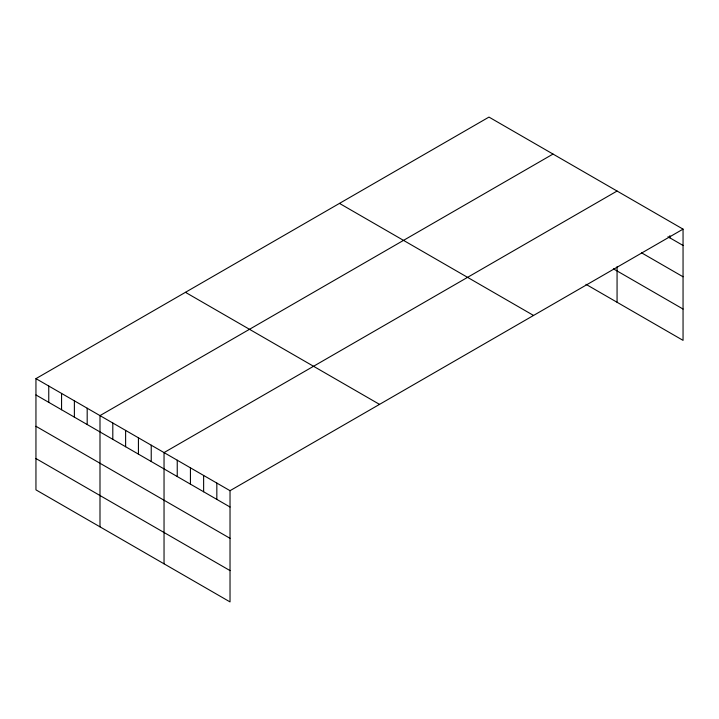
<?xml version="1.0" encoding="UTF-8"?>
<svg xmlns="http://www.w3.org/2000/svg" width="719" height="719" viewBox="0 0 719 719"><rect width="100%" height="100%" fill="white"/><g stroke="black" fill="none" stroke-linecap="round" stroke-linejoin="round"><path stroke-width="1.08" d="M683.05 229.136L230.026 490.691L230.026 601.911L35.95 489.864L35.95 378.634L488.974 117.089L683.05 229.136L683.05 340.366L585.958 284.311M553.019 154.064L99.995 415.609L99.995 526.838M617.064 191.038L164.04 452.593L164.04 563.813M667.969 236.749L683.05 245.458M641.573 252.836L683.05 276.779M613.406 268.834L683.05 309.044M339.476 203.396L533.552 315.452M185.448 292.327L379.524 404.375M35.95 378.634L230.026 490.691M35.95 394.956L230.026 507.012M35.95 426.277L230.026 538.324M35.95 458.542L230.026 570.598M669.856 235.661L669.856 237.845M617.064 266.65L617.064 302.268M216.832 483.069L216.832 499.39M203.63 475.448L203.63 491.769M190.436 467.826L190.436 484.148M177.242 460.205L177.242 476.535M151.233 445.196L151.233 461.517M138.425 437.799L138.425 454.12M125.618 430.402L125.618 446.724M112.802 423.006L112.802 439.336M87.188 408.221L87.188 424.543M74.381 400.825L74.381 417.146M61.564 393.428L61.564 409.749M48.757 386.031L48.757 402.352"/></g></svg>
